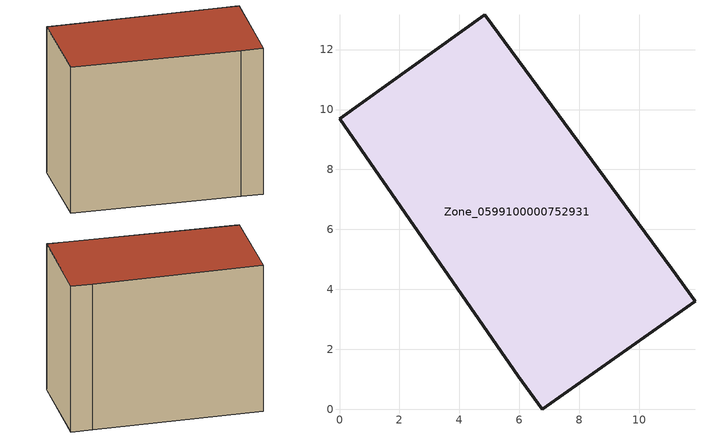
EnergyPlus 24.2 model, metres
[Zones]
Zone_0599100000752931
 floor ground (C_G): 11.09,4.69 11.87,3.59 6.77,0 5.96,1.1 0,9.69 4.84,13.16 z0
 wall outside (C_F): 11.87,3.59 11.09,4.69 4.84,13.16 0,9.69 5.96,1.1 6.77,0 11.87,3.59 z0:9.57
 roof outside (C_R): 11.09,4.69 4.84,13.16 0,9.69 5.96,1.1 6.77,0 11.87,3.59 z9.57
[BUILDING]
Pand.0599100000752931: North Axis=0; Terrain=City; Loads Convergence Tolerance Value=0.04; Temperature Convergence Tolerance Value=0.4; Solar Distribution=FullExterior; Maximum Number of Warmup Days=25; Minimum Number of Warmup Days=1
[Site:Location]
Rotterdam.The.Hague.AP_ZH_NLD Design_Conditions: Latitude=51.96; Longitude=4.45; Time Zone=1; Elevation=-4.5
[SITE:GROUNDTEMPERATURE:BUILDINGSURFACE]
18, 18, 18, 18, 18, 18, 18, 18, 18, 18, 18, 18
[MATERIAL] Thermal Absorptance=0.9; Solar Absorptance=0.7; Visible Absorptance=0.7
Name | Roughness | Thickness | Conductivity | Density | Specific Heat
G.TI.2006-2014 | MediumSmooth | 0.15 | 0.06 | 540 | 1210
F.TI.2006-2014 | Rough | 0.3 | 0.12 | 1920 | 840
R.TI.2006-2014 | MediumRough | 0.2 | 0.08 | 1500 | 1000
[CONSTRUCTION]
C_G: G.TI.2006-2014
C_F: F.TI.2006-2014
C_R: R.TI.2006-2014
[ZONE]
Zone_0599100000752931: Type=1; Multiplier=1; Ceiling Height=Autocalculate; Volume=Autocalculate; Floor Area=autocalculate; Part of Total Floor Area=Yes
[ZONEINFILTRATION:DESIGNFLOWRATE]
Infil_Zone_0599100000752931: Zone or ZoneList or Space or SpaceList=Zone_0599100000752931; Schedule=AlwaysOn; Design Flow Rate Calculation Method=Flow/Area; Flow Rate per Floor Area=0.0015; Constant Term Coefficient=1; Temperature Term Coefficient=0; Velocity Term Coefficient=0; Velocity Squared Term Coefficient=0
[HVACTEMPLATE:ZONE:IDEALLOADSAIRSYSTEM]
Zone_0599100000752931: Maximum Heating Supply Air Temperature=50; Minimum Cooling Supply Air Temperature=13; Maximum Heating Supply Air Humidity Ratio=0.0156; Minimum Cooling Supply Air Humidity Ratio=0.0077; Heating Limit=NoLimit; Cooling Limit=NoLimit; Dehumidification Control Type=ConstantSensibleHeatRatio; Cooling Sensible Heat Ratio=0.7; Dehumidification Setpoint=60; Humidification Control Type=None; Humidification Setpoint=30; Outdoor Air Method=None; Outdoor Air Flow Rate per Person=0.00944; Outdoor Air Flow Rate per Zone Floor Area=0; Outdoor Air Flow Rate per Zone=0; Demand Controlled Ventilation Type=None; Outdoor Air Economizer Type=NoEconomizer; Heat Recovery Type=None; Sensible Heat Recovery Effectiveness=0.7; Latent Heat Recovery Effectiveness=0.65
[ZONECONTROL:THERMOSTAT]
ThermostatControl_Zone_0599100000752931: Zone or ZoneList=Zone_0599100000752931; Control Type Schedule=DualSetpointControlType; Control 1=Thermostat_Zone_0599100000752931; Temperature Difference Between Cutout And Setpoint=0
[THERMOSTATSETPOINT:DUALSETPOINT]
Thermostat_Zone_0599100000752931: Heating Setpoint Temperature Schedule=HeatingSetpoint_Zone_0599100000752931; Cooling Setpoint Temperature Schedule=CoolingSetpoint_Zone_0599100000752931
[SCHEDULE:COMPACT]
HeatingSetpoint_Zone_0599100000752931: Through: 12/31, For: AllDays, Until: 24:00, 21
CoolingSetpoint_Zone_0599100000752931: Through: 12/31, For: AllDays, Until: 24:00, 24
DualSetpointControlType: Through: 12/31, For: AllDays, Until: 24:00, 4
AlwaysOn: Through: 12/31, For: AllDays, Until: 24:00, 1
